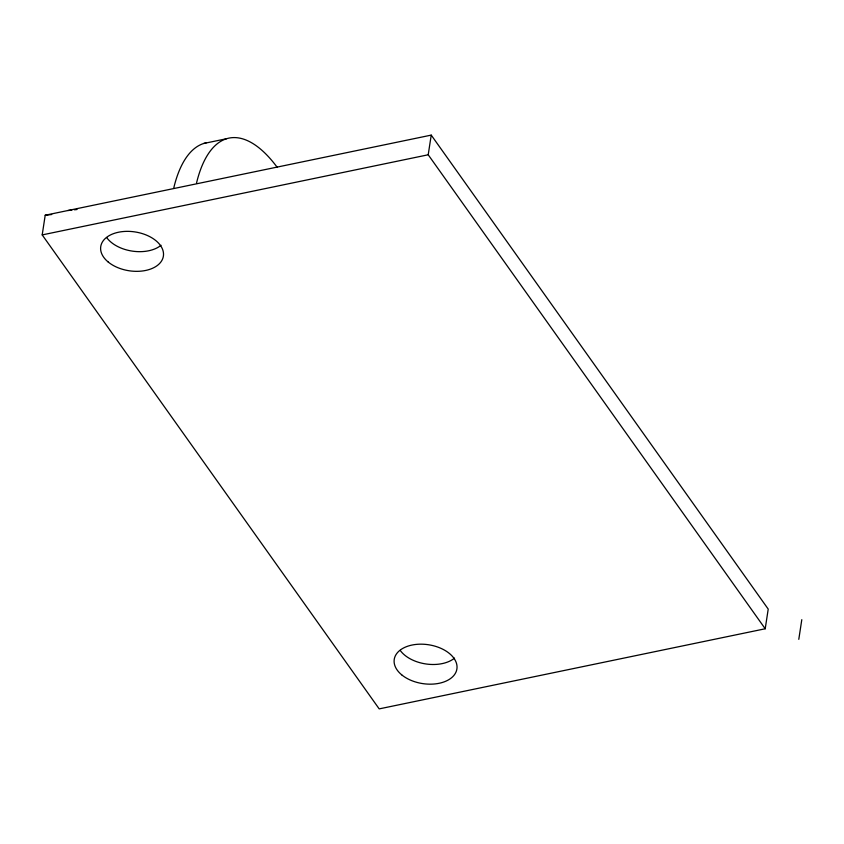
<?xml version="1.0" encoding="UTF-8"?>
<svg xmlns="http://www.w3.org/2000/svg" width="844" height="844" viewBox="0 0 844 844"><rect width="100%" height="100%" fill="white"/><g stroke="black" fill="none" stroke-linecap="round" stroke-linejoin="round"><path stroke-width="1.27" d="M42.2 234.906L45.207 215.231L431.231 135.114L768.219 609.094L765.213 628.769L379.188 708.886L42.2 234.906L428.214 154.779L765.213 628.769M428.214 154.779L431.231 135.114M798.793 639.341L801.8 619.675M203.742 143.469L226.445 138.754M67.921 210.525L71.814 210.082M74.409 209.797L77.004 209.512M45.207 215.231L51.706 214.513M161.035 245.277A31.692 19.644 8.7 0 1 106.692 237.565M454.547 658.109A31.692 19.644 8.7 0 1 400.204 650.386M173.853 187.59A155.296 62.772 78.3 0 1 206.168 142.836M196.568 182.884A155.296 62.772 78.3 0 1 277.275 167.418M108.159 261.978A31.692 19.644 8.7 0 0 161.742 260.69A31.692 19.644 8.7 0 0 126.283 231.362A31.692 19.644 8.7 0 0 108.159 261.978M401.67 674.81A31.692 19.644 8.7 0 0 455.254 673.512A31.692 19.644 8.7 0 0 419.795 644.183A31.692 19.644 8.7 0 0 401.67 674.81"/></g></svg>
